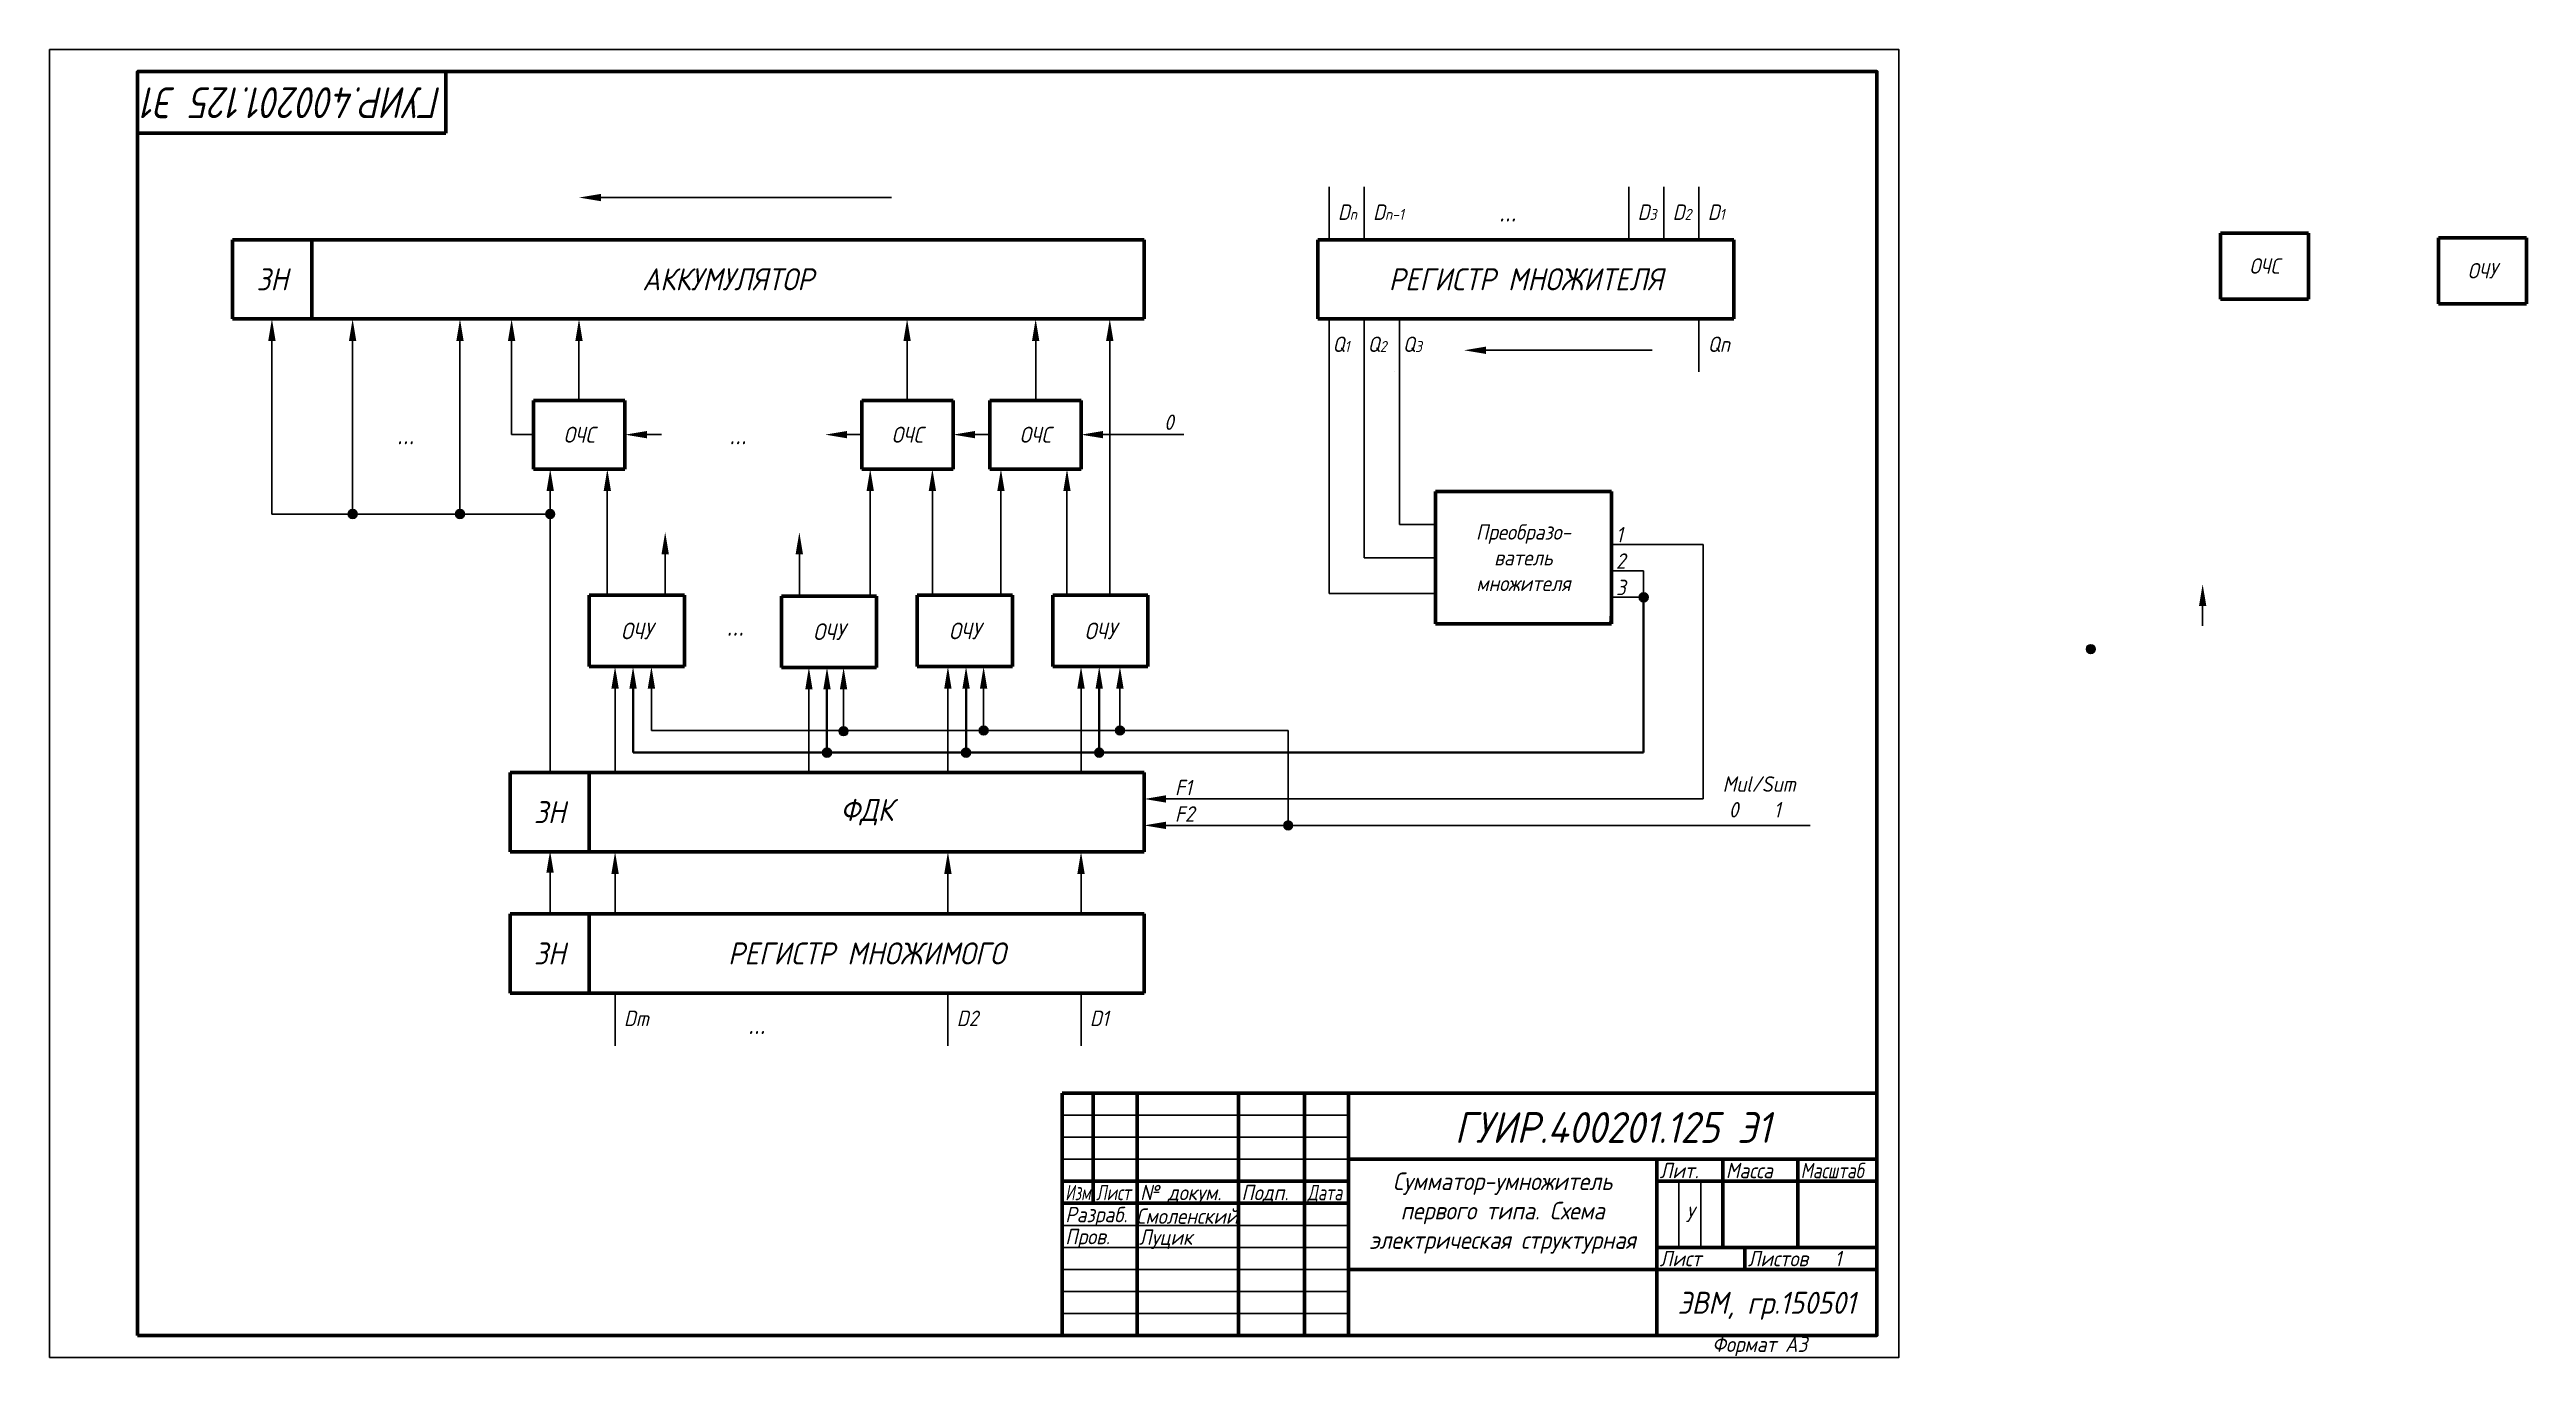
# Model space of a CAD drawing. Header units: millimetres. Extents: x 0 to 563, y 0 to 297.
import ezdxf
from ezdxf.enums import TextEntityAlignment as Align

# ---------------------------------------------------------------- set-up
doc = ezdxf.new("R2010")
doc.units = ezdxf.units.MM
doc.header["$LTSCALE"] = 0.5
doc.layers.get('0').update_dxf_attribs({"lineweight": 60})
doc.layers.get('Defpoints').update_dxf_attribs({"color": 5})
doc.layers.add('4-текст', color=7, linetype='Continuous', true_color=0x00ad00)
doc.styles.get("Standard").update_dxf_attribs({"font": 'isocpeui.ttf', "width": 0.9})

msp = doc.modelspace()

# ---------------------------------------------------------------- hatches: boundary and pattern name
at = {"lineweight": 25}
h = msp.add_hatch(color=256, dxfattribs=at)
h.dxf.hatch_style = 1
h.paths.add_polyline_path([(69.83, 191.52, 1), (67.83, 191.52, 1)])
h = msp.add_hatch(color=256, dxfattribs=at)
h.dxf.hatch_style = 1
h.paths.add_polyline_path([(94.21, 191.52, 1), (92.21, 191.52, 1)])
h = msp.add_hatch(color=256, dxfattribs=at)
h.dxf.hatch_style = 1
h.paths.add_polyline_path([(114.7, 191.52, 1), (112.7, 191.52, 1)])
h = msp.add_hatch(color=256, dxfattribs=at)
h.dxf.hatch_style = 1
h.paths.add_polyline_path([(363.02, 172.61, 1), (361.02, 172.61, 1)])
h = msp.add_hatch(color=256, dxfattribs=at)
h.dxf.hatch_style = 1
h.paths.add_polyline_path([(464.56, 160.85, 1), (462.56, 160.85, 1)])
h = msp.add_hatch(color=256, dxfattribs=at)
h.dxf.hatch_style = 1
h.paths.add_polyline_path([(181.33, 142.2, 1), (179.33, 142.2, 1)])
h = msp.add_hatch(color=256, dxfattribs=at)
h.dxf.hatch_style = 1
h.paths.add_polyline_path([(213.13, 142.38, 1), (211.13, 142.38, 1)])
h = msp.add_hatch(color=256, dxfattribs=at)
h.dxf.hatch_style = 1
h.paths.add_polyline_path([(244.09, 142.38, 1), (242.09, 142.38, 1)])
h = msp.add_hatch(color=256, dxfattribs=at)
h.dxf.hatch_style = 1
h.paths.add_polyline_path([(177.56, 137.34, 1), (175.56, 137.34, 1)])
h = msp.add_hatch(color=256, dxfattribs=at)
h.dxf.hatch_style = 1
h.paths.add_polyline_path([(209.14, 137.34, 1), (207.14, 137.34, 1)])
h = msp.add_hatch(color=256, dxfattribs=at)
h.dxf.hatch_style = 1
h.paths.add_polyline_path([(239.38, 137.34, 1), (237.38, 137.34, 1)])
h = msp.add_hatch(color=256, dxfattribs=at)
h.dxf.hatch_style = 1
h.paths.add_polyline_path([(282.3, 120.82, 1), (280.3, 120.82, 1)])

# ---------------------------------------------------------------- linework, layer by layer
for p, q in [((90, 278), (90, 292)), ((20, 278), (90, 278)), ((41.58, 253.82), (41.58, 235.82)), ((248.58, 253.82), (41.58, 253.82)), ((59.58, 253.82), (59.58, 235.82)), ((248.58, 253.82), (248.58, 235.82)), ((288.04, 253.82), (382.54, 253.82)), ((288.04, 235.82), (288.04, 253.82)), ((382.54, 253.82), (382.54, 235.82)), ((493.04, 255.34), (513.04, 255.34)), ((493.04, 240.34), (493.04, 255.34)), ((513.04, 255.34), (513.04, 240.34)), ((542.51, 254.27), (562.51, 254.27)), ((542.51, 239.27), (542.51, 254.27)), ((562.51, 254.27), (562.51, 239.27)), ((513.04, 240.34), (493.04, 240.34)), ((562.51, 239.27), (542.51, 239.27)), ((41.58, 235.82), (248.58, 235.82)), ((382.54, 235.82), (288.04, 235.82)), ((109.94, 217.3), (130.68, 217.3)), ((109.94, 201.75), (109.94, 217.3)), ((130.68, 217.3), (130.68, 201.75)), ((184.45, 217.3), (205.19, 217.3)), ((184.45, 201.75), (184.45, 217.3)), ((205.19, 217.3), (205.19, 201.75)), ((213.51, 217.3), (234.25, 217.3)), ((213.51, 201.75), (213.51, 217.3)), ((234.25, 217.3), (234.25, 201.75)), ((130.68, 201.75), (109.94, 201.75)), ((205.19, 201.75), (184.45, 201.75)), ((234.25, 201.75), (213.51, 201.75)), ((314.72, 196.61), (314.72, 166.61)), ((354.72, 196.61), (314.72, 196.61)), ((354.72, 166.61), (354.72, 196.61)), ((122.58, 173.08), (144.18, 173.08)), ((122.58, 156.88), (122.58, 173.08)), ((144.18, 173.08), (144.18, 156.88)), ((166.22, 172.9), (187.82, 172.9)), ((166.22, 156.7), (166.22, 172.9)), ((187.82, 172.9), (187.82, 156.7)), ((197.07, 173.08), (218.67, 173.08)), ((197.07, 156.88), (197.07, 173.08)), ((218.67, 173.08), (218.67, 156.88)), ((227.86, 173.08), (249.46, 173.08)), ((227.86, 156.88), (227.86, 173.08)), ((249.46, 173.08), (249.46, 156.88)), ((314.72, 166.61), (354.72, 166.61)), ((144.18, 156.88), (122.58, 156.88)), ((187.82, 156.7), (166.22, 156.7)), ((218.67, 156.88), (197.07, 156.88)), ((249.46, 156.88), (227.86, 156.88)), ((104.58, 132.82), (104.58, 114.82)), ((248.58, 132.82), (104.58, 132.82)), ((122.58, 132.82), (122.58, 114.82)), ((248.58, 132.82), (248.58, 114.82)), ((104.58, 114.82), (248.58, 114.82)), ((104.58, 100.74), (104.58, 82.74)), ((248.58, 100.74), (104.58, 100.74)), ((122.58, 100.74), (122.58, 82.74)), ((248.58, 100.74), (248.58, 82.74)), ((104.58, 82.74), (248.58, 82.74)), ((365, 45), (365, 40))]:
    msp.add_line(p, q)
for p, q in [((290.57, 265.82), (290.57, 253.82)), ((298.57, 265.82), (298.57, 253.82)), ((358.63, 265.82), (358.63, 253.82)), ((366.6, 265.82), (366.6, 253.82)), ((374.57, 265.82), (374.57, 253.82)), ((125.25, 263.39), (134.75, 263.39)), ((134.75, 263.39), (191.2, 263.39)), ((290.57, 253.82), (298.57, 253.82)), ((50.5, 230.82), (50.5, 191.52)), ((68.83, 230.82), (68.83, 191.52)), ((93.21, 230.82), (93.21, 191.52)), ((104.94, 230.82), (104.94, 209.55)), ((120.24, 230.82), (120.24, 226.32)), ((194.75, 230.82), (194.75, 226.32)), ((223.95, 230.82), (223.95, 226.32)), ((240.78, 230.82), (240.78, 221.32)), ((290.57, 235.82), (290.57, 173.46)), ((298.57, 235.82), (298.57, 181.61)), ((306.57, 235.82), (306.57, 189.11)), ((374.57, 235.82), (374.57, 223.82)), ((120.24, 226.32), (120.24, 217.3)), ((194.75, 226.32), (194.75, 217.3)), ((223.95, 226.32), (223.95, 217.3)), ((326.22, 228.71), (335.72, 228.71)), ((335.72, 228.71), (363.95, 228.71)), ((240.78, 221.32), (240.78, 173.08)), ((305.52, 223.82), (305.52, 223.82)), ((109.94, 209.55), (104.94, 209.55)), ((135.68, 209.55), (139, 209.55)), ((181.13, 209.55), (184.45, 209.55)), ((205.19, 201.75), (205.19, 209.55)), ((210.19, 209.55), (213.51, 209.55)), ((239.25, 209.55), (257.57, 209.55)), ((50.5, 191.52), (113.7, 191.52)), ((113.7, 196.75), (113.7, 187.25)), ((126.67, 196.75), (126.67, 187.25)), ((186.38, 196.75), (186.38, 187.25)), ((200.49, 196.75), (200.49, 187.25)), ((216.07, 196.75), (216.07, 187.25)), ((231.06, 196.75), (231.06, 187.25)), ((314.72, 196.61), (314.72, 189.11)), ((354.72, 196.61), (354.72, 190.61)), ((113.7, 187.25), (113.7, 132.82)), ((126.67, 187.25), (126.67, 173.08)), ((186.38, 187.25), (186.38, 173.08)), ((200.49, 187.25), (200.49, 173.08)), ((216.07, 187.25), (216.07, 173.08)), ((231.06, 187.25), (231.06, 173.08)), ((314.72, 189.11), (306.57, 189.11)), ((354.72, 190.61), (354.72, 184.61)), ((139.81, 182.4), (139.81, 172.9)), ((170.28, 182.4), (170.28, 172.9)), ((298.57, 181.61), (314.72, 181.61)), ((314.72, 174.11), (314.72, 181.61)), ((354.72, 184.61), (354.72, 178.61)), ((354.72, 184.61), (375.53, 184.61)), ((375.53, 184.61), (375.53, 126.82)), ((314.72, 166.61), (314.72, 176.61)), ((354.72, 178.61), (354.72, 172.61)), ((354.72, 178.61), (362.02, 178.61)), ((362.02, 178.61), (362.02, 172.61)), ((290.57, 173.46), (314.72, 173.46)), ((314.72, 166.61), (314.72, 174.11)), ((354.72, 172.61), (354.31, 166.62)), ((354.72, 172.61), (362.02, 172.61)), ((488.97, 170.61), (488.97, 166.11)), ((128.43, 151.88), (128.43, 142.38)), ((136.69, 151.88), (136.69, 142.38)), ((204.02, 151.88), (204.02, 142.38)), ((212.13, 151.88), (212.13, 142.38)), ((234.25, 151.88), (234.25, 142.38)), ((243.09, 151.88), (243.09, 142.38)), ((172.45, 151.7), (172.45, 142.2)), ((180.33, 151.7), (180.33, 142.2)), ((128.43, 142.38), (128.43, 132.82)), ((136.69, 142.38), (281.3, 142.38)), ((172.45, 142.2), (172.45, 132.82)), ((204.02, 142.38), (204.02, 132.82)), ((234.25, 142.38), (234.25, 132.82)), ((281.3, 142.38), (281.3, 120.82)), ((248.58, 132.82), (248.58, 126.82)), ((248.58, 126.82), (248.58, 120.82)), ((253.58, 126.82), (263.08, 126.82)), ((263.08, 126.82), (291.31, 126.82)), ((291.31, 126.82), (375.53, 126.82)), ((253.58, 120.82), (263.08, 120.82)), ((263.08, 120.82), (399.82, 120.82)), ((113.67, 110.05), (113.67, 100.74)), ((128.43, 109.82), (128.43, 100.74)), ((204.02, 109.82), (204.02, 100.74)), ((234.25, 109.82), (234.25, 100.74)), ((128.43, 82.74), (128.43, 70.74)), ((204.02, 82.74), (204.02, 70.74)), ((234.25, 82.74), (234.25, 70.74))]:
    msp.add_line(p, q, dxfattribs=at)
at = {"lineweight": 40}
for p, q in [((362.02, 172.61), (362.02, 137.34)), ((132.52, 151.88), (132.52, 142.38)), ((208.14, 151.88), (208.14, 142.38)), ((238.38, 151.88), (238.38, 142.38)), ((176.56, 151.7), (176.56, 142.2)), ((132.52, 142.38), (132.52, 137.34)), ((176.56, 142.2), (176.56, 137.34)), ((208.14, 142.38), (208.14, 137.34)), ((238.38, 142.38), (238.38, 137.34)), ((132.52, 137.34), (288, 137.34)), ((362.02, 137.34), (288, 137.34))]:
    msp.add_line(p, q, dxfattribs=at)
at = {"lineweight": 60}
for p, q in [((415, 60), (230, 60)), ((230, 5), (230, 60)), ((237, 60), (237, 35)), ((247, 5), (247, 60)), ((270, 60), (270, 5)), ((285, 5), (285, 60)), ((295, 60), (295, 5)), ((230, 40), (295, 40)), ((295, 45), (415, 45)), ((365, 5), (365, 45)), ((365, 40), (415, 40)), ((380, 45), (380, 25)), ((397, 25), (397, 45)), ((230, 35), (295, 35)), ((365, 25), (415, 25)), ((385, 20), (385, 25)), ((295, 20), (415, 20))]:
    msp.add_line(p, q, dxfattribs=at)
at = {"lineweight": -3}
for p, q in [((230, 55), (295, 55)), ((230, 50), (295, 50)), ((230, 45), (295, 45)), ((370, 25), (370, 40)), ((375, 40), (375, 25)), ((230, 30), (295, 30)), ((230, 25), (295, 25)), ((230, 20), (295, 20)), ((230, 15), (295, 15)), ((230, 10), (295, 10))]:
    msp.add_line(p, q, dxfattribs=at)
at = {"lineweight": 60}
msp.add_lwpolyline([(20, 5), (415, 5), (415, 292), (20, 292)], close=True, dxfattribs=at)
at = {"lineweight": 25}
for centre in [(68.83, 191.52), (93.21, 191.52), (113.7, 191.52), (362.02, 172.61), (463.56, 160.85), (180.33, 142.2), (212.13, 142.38), (243.09, 142.38), (176.56, 137.34), (208.14, 137.34), (238.38, 137.34), (281.3, 120.82)]:
    msp.add_circle(centre, 1, dxfattribs=at)
for points in [[(125.25, 262.55), (125.25, 264.22), (120.25, 263.39)], [(49.67, 230.82), (51.34, 230.82), (50.5, 235.82)], [(68, 230.82), (69.66, 230.82), (68.83, 235.82)], [(92.38, 230.82), (94.05, 230.82), (93.21, 235.82)], [(104.11, 230.82), (105.77, 230.82), (104.94, 235.82)], [(119.41, 230.82), (121.07, 230.82), (120.24, 235.82)], [(193.92, 230.82), (195.59, 230.82), (194.75, 235.82)], [(223.12, 230.82), (224.78, 230.82), (223.95, 235.82)], [(239.94, 230.82), (241.61, 230.82), (240.78, 235.82)], [(326.22, 227.87), (326.22, 229.54), (321.22, 228.71)], [(135.68, 208.72), (135.68, 210.38), (130.68, 209.55)], [(181.13, 208.72), (181.13, 210.38), (176.13, 209.55)], [(210.19, 208.72), (210.19, 210.38), (205.19, 209.55)], [(239.25, 208.72), (239.25, 210.38), (234.25, 209.55)], [(112.87, 196.75), (114.54, 196.75), (113.7, 201.75)], [(125.84, 196.75), (127.51, 196.75), (126.67, 201.75)], [(185.54, 196.75), (187.21, 196.75), (186.38, 201.75)], [(199.66, 196.75), (201.33, 196.75), (200.49, 201.75)], [(215.23, 196.75), (216.9, 196.75), (216.07, 201.75)], [(230.23, 196.75), (231.89, 196.75), (231.06, 201.75)], [(138.98, 182.4), (140.65, 182.4), (139.81, 187.4)], [(169.44, 182.4), (171.11, 182.4), (170.28, 187.4)], [(488.14, 170.61), (489.81, 170.61), (488.97, 175.61)], [(127.6, 151.88), (129.27, 151.88), (128.43, 156.88)], [(135.85, 151.88), (137.52, 151.88), (136.69, 156.88)], [(171.62, 151.7), (173.29, 151.7), (172.45, 156.7)], [(179.49, 151.7), (181.16, 151.7), (180.33, 156.7)], [(203.19, 151.88), (204.85, 151.88), (204.02, 156.88)], [(211.3, 151.88), (212.96, 151.88), (212.13, 156.88)], [(233.42, 151.88), (235.09, 151.88), (234.25, 156.88)], [(242.25, 151.88), (243.92, 151.88), (243.09, 156.88)], [(253.58, 125.99), (253.58, 127.66), (248.58, 126.82)], [(253.58, 119.99), (253.58, 121.66), (248.58, 120.82)], [(112.83, 110.05), (114.5, 110.05), (113.67, 115.05)], [(127.6, 109.82), (129.27, 109.82), (128.43, 114.82)], [(203.19, 109.82), (204.85, 109.82), (204.02, 114.82)], [(233.42, 109.82), (235.09, 109.82), (234.25, 114.82)]]:
    msp.add_solid(points, dxfattribs=at)
at = {"lineweight": 40}
for points in [[(131.68, 151.88), (133.35, 151.88), (132.52, 156.88)], [(175.73, 151.7), (177.4, 151.7), (176.56, 156.7)], [(207.31, 151.88), (208.98, 151.88), (208.14, 156.88)], [(237.55, 151.88), (239.21, 151.88), (238.38, 156.88)]]:
    msp.add_solid(points, dxfattribs=at)
at = {"layer": 'Defpoints'}
msp.add_lwpolyline([(0, 0), (420, 0), (420, 297), (0, 297)], close=True, dxfattribs=at)

# ---------------------------------------------------------------- texts
at = {"lineweight": -3, "width": 0.9}
msp.add_text('Формат А3', height=3.5, dxfattribs=at).set_placement((377.6, 1.25))
at = {"lineweight": 25}
for s, width, heights, insert, char_height, attachment_point in [(' D{\\H0.71429x;n}', 9.5599, [0], (290.57, 261.82), 3.5, 1), (' D{\\H0.71429x;n-1}', 11.8509, [5.1], (298.57, 261.82), 3.5, 1), (' D{\\H0.71429x;3}', 9.5599, [0], (358.63, 261.82), 3.5, 1), (' D{\\H0.71429x;2}', 9.5599, [0], (366.6, 261.82), 3.5, 1), (' D{\\H0.71429x;1}', 9.5599, [0], (374.57, 261.82), 3.5, 1), ('\\pxqc;{\\fISOCPEUR|b1|i1|c204|p34;...}', 28.1012, [0], (331.12, 260.44), 5, 5), ('\\pxqc;ЗН', 18, [0], (50.58, 244.82), 5, 5), ('АККУМУЛЯТОР', 189, [0], (154.08, 244.82), 5, 5), ('\\pxqc;РЕГИСТР МНОЖИТЕЛЯ', 94.5, [0], (335.29, 244.82), 5, 5), (' Q{\\H0.71429x;1}', 9.5599, [0], (289.34, 231.82), 3.5, 1), (' Q{\\H0.71429x;2}', 9.5599, [0], (297.34, 231.82), 3.5, 1), (' Q{\\H0.71429x;3}', 9.5599, [0], (305.34, 231.82), 3.5, 1), (' Qn', 9.5599, [0], (374.57, 231.82), 3.5, 1), ('\\pxqc;0  ', 3.5214, [0], (252.45, 214.12), 3.5, 1), ('\\pxqc;{\\fISOCPEUR|b1|i1|c204|p34;...}', 28.1012, [0], (80.85, 209.86), 5, 5), ('\\pxqc;{\\fISOCPEUR|b1|i1|c204|p34;...}', 28.1012, [0], (156.32, 209.86), 5, 5), ('\\pxqc;Преобразо-\\Pватель\\Pмножителя', 40, [0], (334.72, 181.61), 3.5, 5), (' 1', 9.5599, [0], (353.73, 188.6), 3.5, 1), (' 2', 9.5599, [0], (353.73, 182.6), 3.5, 1), (' 3', 9.5599, [0], (353.73, 176.6), 3.5, 1), ('\\pxqc;{\\fISOCPEUR|b1|i1|c204|p34;...}', 28.1012, [0], (155.7, 166.38), 5, 5), (' F1', 9.5599, [0], (253.58, 131.16), 3.5, 1), ('\\pxqc;Mul/Sum\\P\\pq*; 0    1', 17.7687, [0], (379.38, 131.96), 3.5, 1), ('\\pxqc;ЗН', 18, [0], (113.58, 123.82), 5, 5), ('\\pxqc;ФДК', 126, [0], (185.58, 123.82), 5, 5), (' F2', 9.5599, [0], (253.58, 125.16), 3.5, 1), ('\\pxqc;ЗН', 18, [0], (113.58, 91.74), 5, 5), ('\\pxqc;РЕГИСТР МНОЖИМОГО', 126, [0], (185.58, 91.74), 5, 5), (' Dm', 9.5599, [0], (128.43, 78.75), 3.5, 1), ('\\pxqc;{\\fISOCPEUR|b1|i1|c204|p34;...}', 28.1012, [0], (160.59, 75.94), 5, 5), (' D2', 9.5599, [0], (204.02, 78.75), 3.5, 1), (' D1', 9.5599, [0], (234.25, 78.75), 3.5, 1)]:
    msp.add_mtext_dynamic_manual_height_columns(s, width=width, gutter_width=17.5, heights=heights, dxfattribs=dict(at, insert=insert, char_height=char_height, attachment_point=attachment_point))
at = {"attachment_point": 5}
for s, width, gutter_width, insert, char_height in [('\\pxqc;ОЧС', 20, 17.5, (503.04, 247.84), 3.5), ('\\pxqc;ОЧУ', 20, 17.5, (552.51, 246.77), 3.5), ('\\pxqc;ОЧС', 20.736, 18.14, (120.31, 209.53), 3.629), ('\\pxqc;ОЧС', 20.736, 18.14, (194.82, 209.53), 3.629), ('\\pxqc;ОЧС', 20.736, 18.14, (223.88, 209.53), 3.629), ('\\pxqc;ОЧУ', 21.6, 18.9, (133.38, 164.98), 3.78), ('\\pxqc;ОЧУ', 21.6, 18.9, (177.02, 164.8), 3.78), ('\\pxqc;ОЧУ', 21.6, 18.9, (207.87, 164.98), 3.78), ('\\pxqc;ОЧУ', 21.6, 18.9, (238.66, 164.98), 3.78)]:
    msp.add_mtext_dynamic_manual_height_columns(s, width=width, gutter_width=gutter_width, heights=[0], dxfattribs=dict(at, insert=insert, char_height=char_height))
at = {"layer": '4-текст', "lineweight": 25, "width": 0.794983}
msp.add_text('ГУИР.400201.125 Э1', height=7, rotation=180, dxfattribs=at).set_placement((89.19, 288.43), (21.52, 288.43), align=Align.FIT)
at = {"layer": '4-текст', "lineweight": -3}
for s, width, p in [('Лит.', 0.9, (365.67, 40.7)), ('Масса', 0.9, (380.67, 40.7)), ('Масштаб', 0.8, (397.67, 40.7)), ('Изм.', 0.7, (230.67, 35.7)), ('Разраб.', 0.9, (230.67, 30.7)), ('Лист', 0.75, (237.67, 35.7)), ('Смоленский', 0.9, (246.76, 30.34)), ('№ докум.', 0.9, (247.67, 35.7)), ('Подп.', 0.9, (270.67, 35.7)), ('Дата', 0.75, (285.67, 35.7)), ('Пров.', 0.9, (230.67, 25.7)), ('Луцик', 0.9, (247.39, 25.57)), ('Лист', 0.9, (365.67, 20.7)), ('Листов   1', 0.9, (385.67, 20.7))]:
    msp.add_text(s, height=3.5, dxfattribs=dict(at, width=width)).set_placement(p)
at = {"layer": '4-текст', "lineweight": 25, "attachment_point": 5}
for s, width, gutter_width, insert, char_height in [('\\pxqc;ГУИР.400201.125 Э1', 120, 17.5, (355.02, 52.22), 7), ('\\pxqc;У', 5, 17.5, (372.5, 32.5), 3.5), ('\\pxqc;ЭВМ, гр.150501', 50, 25, (389.94, 11.73), 5)]:
    msp.add_mtext_dynamic_manual_height_columns(s, width=width, gutter_width=gutter_width, heights=[0], dxfattribs=dict(at, insert=insert, char_height=char_height))
at = {"layer": '4-текст', "insert": (295, 42), "char_height": 4, "attachment_point": 1}
msp.add_mtext_dynamic_manual_height_columns('\\pxqc;Сумматор-умножитель\\Pпервого типа. Схема\\Pэлектрическая структурная ', width=70, gutter_width=50, heights=[25], dxfattribs=at)

doc.saveas('drawing.dxf')
